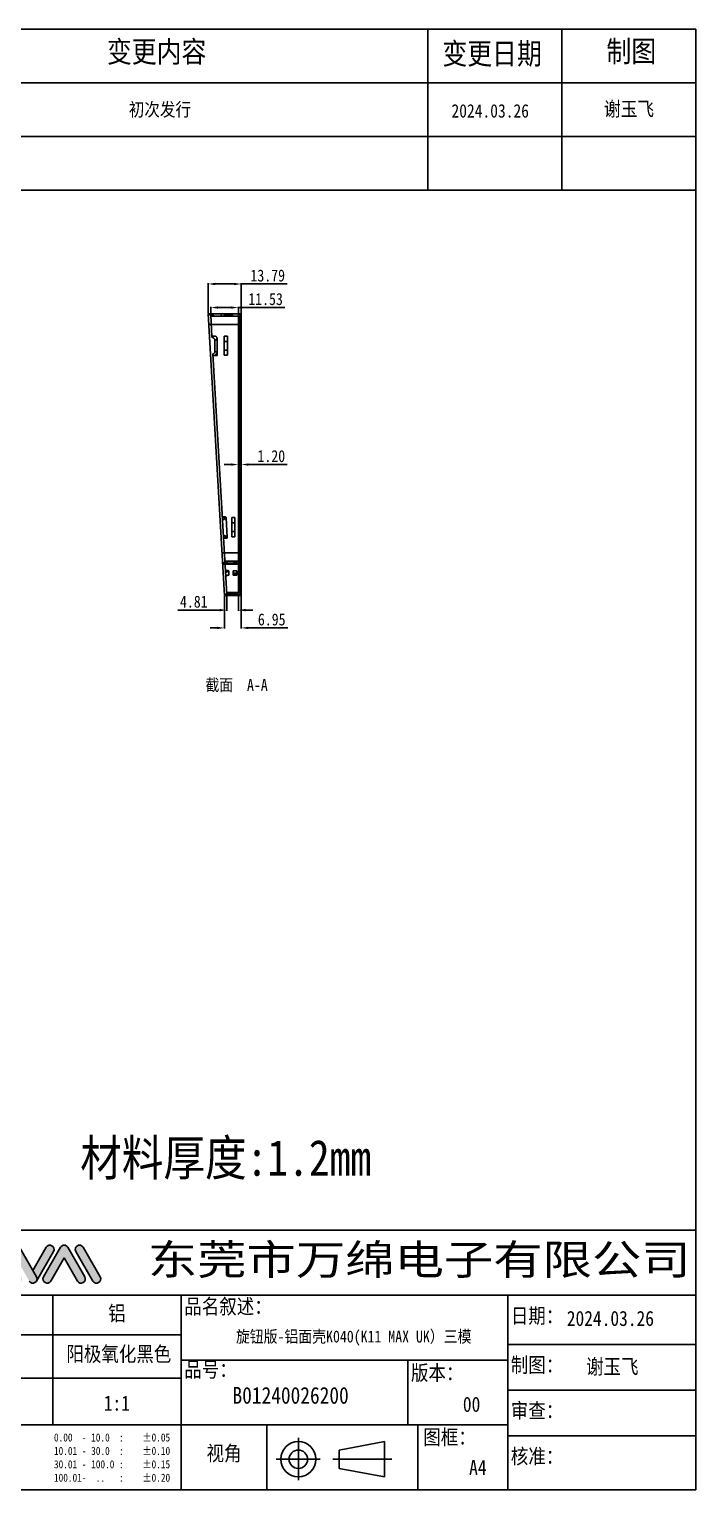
# Model space of a CAD drawing. Header units: millimetres. Extents: x 1550 to 2382, y -1849 to -1207.
# Drawn here: x 2103 to 2382, y -1849 to -1239 of the extents above; entities that cross this region are included whole.
import ezdxf

# ---------------------------------------------------------------- set-up
doc = ezdxf.new("R2010")
doc.units = ezdxf.units.MM
doc.header["$PDMODE"] = 3
doc.header["$PDSIZE"] = 8
doc.layers.get('0').update_dxf_attribs({"linetype": 'CONTINUOUS'})
doc.layers.get('Defpoints').update_dxf_attribs({"linetype": 'CONTINUOUS'})
for name, color, linetype in [('产品图形', 7, 'CONTINUOUS'), ('图框', 7, 'CONTINUOUS'), ('标注尺寸', 2, 'CONTINUOUS')]:
    doc.layers.add(name, color=color, linetype=linetype)
doc.styles.get("Standard").update_dxf_attribs({"font": '', "width": 0.85, "height": 5})
doc.styles.get('Standard').set_extended_font_data('SimSun')
doc.dimstyles.get("Standard").update_dxf_attribs({"dimtxt": 5, "dimasz": 3, "dimexe": 0.3, "dimexo": 0.3, "dimgap": 1, "dimtad": 1, "dimzin": 1, "dimdsep": 46, "dimtxsty": 'Standard', "dimcen": 0.09, "dimclrd": 3, "dimclre": 3, "dimclrt": 3, "dimadec": 0, "dimazin": 2, "dimtp": 0.01, "dimtm": 0.01, "dimtfac": 1, "dimtofl": 0, "dimtmove": 0, "dimatfit": 3, "dimfxl": 0, "dimtolj": 1, "dimarcsym": 0})

# ---------------------------------------------------------------- blocks, each defined once
blk = doc.blocks.new('*D31')
at = {"layer": 'Defpoints', "color": 0}
for p in [(2184.9, -1475.54), (2191.85, -1475.04), (2191.85, -1489.08)]:
    blk.add_point(p, dxfattribs=at)
at = {"layer": '标注尺寸', "color": 3, "lineweight": -2}
for p, q in [((2184.9, -1475.84), (2184.9, -1489.38)), ((2191.85, -1475.34), (2191.85, -1489.38)), ((2181.9, -1489.08), (2178.9, -1489.08)), ((2194.85, -1489.08), (2211.34, -1489.08))]:
    blk.add_line(p, q, dxfattribs=at)
at = {"layer": '标注尺寸', "color": 3}
for points in [[(2181.9, -1488.58), (2181.9, -1489.58), (2184.9, -1489.08)], [(2194.85, -1488.58), (2194.85, -1489.58), (2191.85, -1489.08)]]:
    blk.add_solid(points, dxfattribs=at)
at = {"layer": '标注尺寸', "color": 3, "insert": (2204.59, -1485.58), "char_height": 5, "attachment_point": 5}
blk.add_mtext('\\A1;6.95', dxfattribs=at)
blk = doc.blocks.new('*D32')
at = {"layer": 'Defpoints', "color": 0}
for p in [(2185.84, -1474.54), (2190.65, -1474.54), (2185.84, -1481.65)]:
    blk.add_point(p, dxfattribs=at)
at = {"layer": '标注尺寸', "color": 3, "lineweight": -2}
for p, q in [((2185.84, -1474.84), (2185.84, -1481.95)), ((2190.65, -1474.84), (2190.65, -1481.95)), ((2182.84, -1481.65), (2165.36, -1481.65)), ((2193.65, -1481.65), (2196.65, -1481.65))]:
    blk.add_line(p, q, dxfattribs=at)
at = {"layer": '标注尺寸', "color": 3}
for points in [[(2182.84, -1481.15), (2182.84, -1482.15), (2185.84, -1481.65)], [(2193.65, -1481.15), (2193.65, -1482.15), (2190.65, -1481.65)]]:
    blk.add_solid(points, dxfattribs=at)
at = {"layer": '标注尺寸', "color": 3, "insert": (2172.03, -1478.15), "char_height": 5, "attachment_point": 5}
blk.add_mtext('\\A1;4.81', dxfattribs=at)
blk = doc.blocks.new('*D33')
at = {"layer": 'Defpoints', "color": 0}
for p in [(2190.65, -1420.7), (2191.85, -1420.7), (2191.85, -1420.81)]:
    blk.add_point(p, dxfattribs=at)
at = {"layer": '标注尺寸', "color": 3, "lineweight": -2}
for p, q in [((2187.65, -1420.81), (2184.65, -1420.81)), ((2190.65, -1421), (2190.65, -1421.11)), ((2191.85, -1421), (2191.85, -1421.11)), ((2194.85, -1420.81), (2211.01, -1420.81))]:
    blk.add_line(p, q, dxfattribs=at)
at = {"layer": '标注尺寸', "color": 3}
for points in [[(2187.65, -1420.31), (2187.65, -1421.31), (2190.65, -1420.81)], [(2194.85, -1420.31), (2194.85, -1421.31), (2191.85, -1420.81)]]:
    blk.add_solid(points, dxfattribs=at)
at = {"layer": '标注尺寸', "color": 3, "insert": (2204.43, -1417.31), "char_height": 5, "attachment_point": 5}
blk.add_mtext('\\A1;1.20', dxfattribs=at)
blk = doc.blocks.new('*D34')
at = {"layer": 'Defpoints', "color": 0}
for p in [(2191.85, -1345.35), (2178.05, -1357.84), (2191.85, -1358.34)]:
    blk.add_point(p, dxfattribs=at)
at = {"layer": '标注尺寸', "color": 3, "lineweight": -2}
for p, q in [((2178.05, -1357.54), (2178.05, -1345.05)), ((2181.05, -1345.35), (2188.85, -1345.35)), ((2191.85, -1358.04), (2191.85, -1345.05)), ((2191.85, -1345.35), (2211.02, -1345.35))]:
    blk.add_line(p, q, dxfattribs=at)
at = {"layer": '标注尺寸', "color": 3}
for points in [[(2181.05, -1344.85), (2181.05, -1345.85), (2178.05, -1345.35)], [(2188.85, -1344.85), (2188.85, -1345.85), (2191.85, -1345.35)]]:
    blk.add_solid(points, dxfattribs=at)
at = {"layer": '标注尺寸', "color": 3, "insert": (2202.93, -1341.85), "char_height": 5, "attachment_point": 5}
blk.add_mtext('\\A1;13.79', dxfattribs=at)
blk = doc.blocks.new('*D35')
at = {"layer": 'Defpoints', "color": 0}
for p in [(2179.11, -1358.84), (2190.65, -1355.19), (2190.65, -1358.84)]:
    blk.add_point(p, dxfattribs=at)
at = {"layer": '标注尺寸', "color": 3, "lineweight": -2}
for p, q in [((2179.11, -1358.54), (2179.11, -1354.89)), ((2190.65, -1358.54), (2190.65, -1354.89)), ((2182.11, -1355.19), (2187.65, -1355.19)), ((2190.65, -1355.19), (2210.08, -1355.19))]:
    blk.add_line(p, q, dxfattribs=at)
at = {"layer": '标注尺寸', "color": 3}
for points in [[(2182.11, -1354.69), (2182.11, -1355.69), (2179.11, -1355.19)], [(2187.65, -1354.69), (2187.65, -1355.69), (2190.65, -1355.19)]]:
    blk.add_solid(points, dxfattribs=at)
at = {"layer": '标注尺寸', "color": 3, "insert": (2202.02, -1351.69), "char_height": 5, "attachment_point": 5}
blk.add_mtext('\\A1;11.53', dxfattribs=at)

msp = doc.modelspace()

# ---------------------------------------------------------------- hatches: boundary and pattern name
at = {"linetype": 'Continuous'}
h = msp.add_hatch(dxfattribs=at)
h.set_pattern_fill('XSEC0001', color=2, scale=7.137093, angle=45, style=0, pattern_type=0)
h.set_pattern_definition([(45, (1359.3465, -1960.442), (-5.046687, 5.046687), [])])
edge = h.paths.add_edge_path()
edge.add_line((2179.113, -1358.837), (2184.887, -1358.837))
edge.add_line((2179.078, -1358.237), (2179.113, -1358.837))
edge.add_line((2179.078, -1358.237), (2178.076, -1358.237))
edge.add_line((2178.053, -1357.837), (2178.076, -1358.237))
edge.add_line((2178.053, -1357.837), (2184.587, -1357.837))
edge.add_line((2184.887, -1358.137), (2184.587, -1357.837))
edge.add_line((2184.887, -1358.837), (2184.887, -1358.137))
edge = h.paths.add_edge_path()
edge.add_line((2188.247, -1358.837), (2190.647, -1358.837))
edge.add_line((2188.247, -1358.837), (2188.247, -1358.137))
edge.add_line((2188.247, -1358.137), (2188.547, -1357.837))
edge.add_line((2188.547, -1357.837), (2191.347, -1357.837))
edge.add_arc((2191.347, -1358.337), 0.5, 0, 90)
edge.add_line((2191.847, -1475.044), (2191.847, -1358.337))
edge.add_arc((2191.347, -1475.044), 0.5, 270, 360)
edge.add_line((2184.896, -1475.544), (2191.347, -1475.544))
edge.add_line((2184.873, -1475.144), (2184.896, -1475.544))
edge.add_line((2185.875, -1475.144), (2184.873, -1475.144))
edge.add_line((2187.152, -1474.544), (2185.875, -1475.144))
edge.add_line((2187.152, -1474.544), (2188.447, -1474.544))
edge.add_line((2188.447, -1474.544), (2188.447, -1475.044))
edge.add_line((2189.947, -1475.044), (2188.447, -1475.044))
edge.add_line((2189.947, -1474.544), (2189.947, -1475.044))
edge.add_line((2189.947, -1474.544), (2190.647, -1474.544))
edge.add_line((2190.647, -1358.837), (2190.647, -1474.544))
at = {"layer": '图框'}
h = msp.add_hatch(color=252, dxfattribs=at)
h.paths.add_polyline_path([(2096.87, -1762.03, 1), (2099.932, -1760.271), (2092.845, -1747.933, 1), (2089.783, -1749.692)])
h.paths.add_polyline_path([(2103.227, -1762.03, 1), (2106.29, -1760.271), (2099.203, -1747.933, 1), (2096.14, -1749.692)])
h.paths.add_polyline_path([(2109.211, -1760.271, 1), (2112.273, -1762.03), (2117.829, -1752.358), (2123.385, -1762.03, 1), (2126.447, -1760.271), (2119.36, -1747.933, 0.5788196), (2116.298, -1747.933)])
h.paths.add_polyline_path([(2125.793, -1747.933, 1), (2122.73, -1749.692), (2129.817, -1762.03, 1), (2132.88, -1760.271)])
msp.add_hatch(color=1, dxfattribs=at).paths.add_polyline_path([(2104.759, -1757.605), (2106.29, -1760.271, -0.2667692), (2106.29, -1762.03), (2113.377, -1749.692, 1), (2110.314, -1747.933)])

# ---------------------------------------------------------------- linework, layer by layer
at = {"color": 7, "linetype": 'Continuous'}
for p, q in [((2184.896, -1475.544), (2178.053, -1357.837)), ((2186.067, -1357.837), (2178.053, -1357.837)), ((2179.078, -1358.237), (2178.076, -1358.237)), ((2179.623, -1367.613), (2179.078, -1358.237)), ((2179.832, -1358.289), (2179.081, -1358.289)), ((2179.113, -1358.837), (2190.647, -1358.837)), ((2180.669, -1358.837), (2179.832, -1358.289)), ((2184.887, -1358.137), (2184.587, -1357.837)), ((2184.647, -1358.337), (2184.647, -1358.837)), ((2186.147, -1358.337), (2184.647, -1358.337)), ((2184.887, -1358.137), (2184.887, -1358.837)), ((2188.247, -1358.137), (2184.887, -1358.137)), ((2186.067, -1358.837), (2186.067, -1357.837)), ((2186.147, -1358.337), (2186.147, -1358.837)), ((2186.287, -1357.837), (2186.287, -1358.837)), ((2186.847, -1358.837), (2186.847, -1357.837)), ((2187.067, -1358.837), (2187.067, -1357.837)), ((2191.347, -1357.837), (2187.067, -1357.837)), ((2188.247, -1358.137), (2188.547, -1357.837)), ((2188.247, -1358.137), (2188.247, -1358.837)), ((2190.647, -1358.837), (2190.647, -1474.544)), ((2191.347, -1475.544), (2191.347, -1357.837)), ((2191.847, -1475.044), (2191.847, -1358.337)), ((2178.315, -1362.337), (2191.847, -1362.337)), ((2179.598, -1367.189), (2181.148, -1367.189)), ((2184.647, -1375.137), (2184.647, -1367.137)), ((2184.647, -1367.137), (2186.147, -1367.137)), ((2186.147, -1375.137), (2186.147, -1367.137)), ((2191.847, -1361.837), (2190.647, -1361.837)), ((2191.847, -1362.037), (2190.647, -1362.037)), ((2191.847, -1363.307), (2190.647, -1363.307)), ((2191.847, -1363.507), (2190.647, -1363.507)), ((2190.647, -1364.707), (2190.847, -1364.707)), ((2190.647, -1364.755), (2191.847, -1364.755)), ((2191.847, -1364.805), (2190.647, -1364.805)), ((2191.847, -1364.909), (2190.647, -1364.909)), ((2191.847, -1365.005), (2190.647, -1365.005)), ((2190.647, -1366.307), (2191.847, -1366.307)), ((2190.647, -1366.907), (2190.847, -1366.907)), ((2190.847, -1364.707), (2191.847, -1363.707)), ((2190.847, -1366.907), (2190.847, -1364.707)), ((2190.847, -1366.907), (2191.847, -1367.907)), ((2180.832, -1368.877), (2180.832, -1373.502)), ((2181.748, -1374.094), (2181.748, -1368.285)), ((2186.147, -1369.316), (2184.647, -1369.316)), ((2184.647, -1372.958), (2186.147, -1372.958)), ((2191.847, -1367.585), (2190.647, -1367.585)), ((2190.647, -1367.822), (2191.847, -1367.822)), ((2190.647, -1368.719), (2191.847, -1368.719)), ((2191.847, -1368.873), (2190.647, -1368.873)), ((2191.847, -1371.549), (2190.647, -1371.549)), ((2190.647, -1371.787), (2191.847, -1371.787)), ((2190.647, -1372.683), (2191.847, -1372.683)), ((2191.847, -1372.837), (2190.647, -1372.837)), ((2190.647, -1373.312), (2190.847, -1373.312)), ((2190.847, -1373.312), (2191.847, -1372.312)), ((2190.847, -1375.812), (2190.847, -1373.312)), ((2180.029, -1374.603), (2185.875, -1475.144)), ((2180.653, -1375.189), (2180.063, -1375.189)), ((2181.748, -1375.189), (2180.653, -1375.189)), ((2181.748, -1374.094), (2181.748, -1375.189)), ((2186.147, -1375.137), (2184.647, -1375.137)), ((2190.647, -1374.307), (2191.847, -1374.307)), ((2191.847, -1375.513), (2190.647, -1375.513)), ((2191.847, -1375.637), (2190.647, -1375.637)), ((2190.647, -1375.751), (2191.847, -1375.751)), ((2190.647, -1375.812), (2190.847, -1375.812)), ((2191.847, -1375.837), (2190.647, -1375.837)), ((2190.647, -1376.648), (2191.847, -1376.648)), ((2191.847, -1376.802), (2190.647, -1376.802)), ((2191.847, -1377.107), (2190.647, -1377.107)), ((2191.847, -1377.307), (2190.647, -1377.307)), ((2191.847, -1377.605), (2190.647, -1377.605)), ((2191.847, -1377.805), (2190.647, -1377.805)), ((2191.847, -1378.105), (2190.647, -1378.105)), ((2190.647, -1378.211), (2191.847, -1378.211)), ((2191.847, -1378.305), (2190.647, -1378.305)), ((2191.847, -1378.449), (2190.647, -1378.449)), ((2190.647, -1378.737), (2190.847, -1378.737)), ((2191.847, -1379.478), (2190.647, -1379.478)), ((2190.847, -1375.812), (2191.847, -1376.812)), ((2190.847, -1378.737), (2191.847, -1377.737)), ((2190.847, -1380.937), (2190.847, -1378.737)), ((2190.647, -1379.715), (2191.847, -1379.715)), ((2190.647, -1380.937), (2190.847, -1380.937)), ((2191.847, -1381.125), (2190.647, -1381.125)), ((2190.647, -1381.279), (2191.847, -1381.279)), ((2190.647, -1381.297), (2191.847, -1381.297)), ((2191.847, -1381.451), (2190.647, -1381.451)), ((2190.647, -1382.176), (2191.847, -1382.176)), ((2191.847, -1382.357), (2190.647, -1382.357)), ((2191.847, -1382.413), (2190.647, -1382.413)), ((2191.847, -1382.557), (2190.647, -1382.557)), ((2191.847, -1384.127), (2190.647, -1384.127)), ((2190.647, -1384.364), (2191.847, -1384.364)), ((2191.847, -1385.089), (2190.647, -1385.089)), ((2190.647, -1385.243), (2191.847, -1385.243)), ((2190.647, -1385.261), (2191.847, -1385.261)), ((2191.847, -1385.415), (2190.647, -1385.415)), ((2190.847, -1380.937), (2191.847, -1381.937)), ((2190.647, -1386.14), (2191.847, -1386.14)), ((2191.847, -1386.377), (2190.647, -1386.377)), ((2191.847, -1388.091), (2190.647, -1388.091)), ((2190.647, -1388.328), (2191.847, -1388.328)), ((2191.847, -1389.053), (2190.647, -1389.053)), ((2190.647, -1389.207), (2191.847, -1389.207)), ((2190.647, -1389.225), (2191.847, -1389.225)), ((2191.847, -1389.379), (2190.647, -1389.379)), ((2190.647, -1390.104), (2191.847, -1390.104)), ((2191.847, -1390.341), (2190.647, -1390.341)), ((2191.847, -1392.055), (2190.647, -1392.055)), ((2190.647, -1392.292), (2191.847, -1392.292)), ((2191.847, -1393.017), (2190.647, -1393.017)), ((2190.647, -1393.171), (2191.847, -1393.171)), ((2190.647, -1393.189), (2191.847, -1393.189)), ((2191.847, -1393.343), (2190.647, -1393.343)), ((2190.647, -1394.753), (2191.847, -1394.753)), ((2191.847, -1394.99), (2190.647, -1394.99)), ((2191.847, -1396.019), (2190.647, -1396.019)), ((2191.847, -1396.157), (2190.647, -1396.157)), ((2190.647, -1396.257), (2191.847, -1396.257)), ((2191.847, -1396.357), (2190.647, -1396.357)), ((2190.647, -1397.153), (2191.847, -1397.153)), ((2191.847, -1397.307), (2190.647, -1397.307)), ((2191.847, -1397.666), (2190.647, -1397.666)), ((2190.647, -1397.825), (2191.847, -1397.825)), ((2190.647, -1398.717), (2191.847, -1398.717)), ((2191.847, -1398.954), (2190.647, -1398.954)), ((2191.847, -1399.983), (2190.647, -1399.983)), ((2190.647, -1400.221), (2191.847, -1400.221)), ((2191.847, -1401.407), (2190.647, -1401.407)), ((2191.847, -1401.607), (2190.647, -1401.607)), ((2191.847, -1401.63), (2190.647, -1401.63)), ((2190.647, -1401.789), (2191.847, -1401.789)), ((2190.647, -1402.681), (2191.847, -1402.681)), ((2191.847, -1402.905), (2190.647, -1402.905)), ((2191.847, -1402.919), (2190.647, -1402.919)), ((2190.647, -1402.935), (2191.847, -1402.935)), ((2191.847, -1403.089), (2190.647, -1403.089)), ((2191.847, -1403.105), (2190.647, -1403.105)), ((2191.847, -1405.595), (2190.647, -1405.595)), ((2190.647, -1405.749), (2191.847, -1405.749)), ((2191.847, -1405.765), (2190.647, -1405.765)), ((2190.647, -1406.002), (2191.847, -1406.002)), ((2190.647, -1406.646), (2191.847, -1406.646)), ((2191.847, -1406.883), (2190.647, -1406.883)), ((2190.647, -1406.899), (2191.847, -1406.899)), ((2191.847, -1407.053), (2190.647, -1407.053)), ((2191.847, -1409.559), (2190.647, -1409.559)), ((2190.647, -1409.713), (2191.847, -1409.713)), ((2191.847, -1409.729), (2190.647, -1409.729)), ((2190.647, -1409.966), (2191.847, -1409.966)), ((2190.647, -1410.61), (2191.847, -1410.61)), ((2191.847, -1410.847), (2190.647, -1410.847)), ((2190.647, -1410.863), (2191.847, -1410.863)), ((2191.847, -1411.017), (2190.647, -1411.017)), ((2191.847, -1413.523), (2190.647, -1413.523)), ((2190.647, -1413.677), (2191.847, -1413.677)), ((2191.847, -1413.693), (2190.647, -1413.693)), ((2190.647, -1413.93), (2191.847, -1413.93)), ((2190.647, -1414.823), (2191.847, -1414.823)), ((2190.647, -1414.827), (2191.847, -1414.827)), ((2191.847, -1414.981), (2190.647, -1414.981)), ((2191.847, -1415.207), (2190.647, -1415.207)), ((2191.847, -1415.407), (2190.647, -1415.407)), ((2191.847, -1415.705), (2190.647, -1415.705)), ((2191.847, -1415.905), (2190.647, -1415.905)), ((2191.847, -1416.205), (2190.647, -1416.205)), ((2191.847, -1416.405), (2190.647, -1416.405)), ((2191.847, -1416.628), (2190.647, -1416.628)), ((2191.847, -1417.657), (2190.647, -1417.657)), ((2190.647, -1417.894), (2191.847, -1417.894)), ((2191.847, -1419.207), (2190.647, -1419.207)), ((2191.847, -1419.304), (2190.647, -1419.304)), ((2191.847, -1419.407), (2190.647, -1419.407)), ((2190.647, -1419.463), (2191.847, -1419.463)), ((2190.647, -1420.355), (2191.847, -1420.355)), ((2191.847, -1420.457), (2190.647, -1420.457)), ((2190.647, -1420.55), (2191.847, -1420.55)), ((2191.847, -1420.592), (2190.647, -1420.592)), ((2191.847, -1420.657), (2190.647, -1420.657)), ((2191.847, -1420.704), (2190.647, -1420.704)), ((2191.847, -1423.268), (2190.647, -1423.268)), ((2191.847, -1423.38), (2190.647, -1423.38)), ((2190.647, -1423.427), (2191.847, -1423.427)), ((2190.647, -1423.617), (2191.847, -1423.617)), ((2190.647, -1424.319), (2191.847, -1424.319)), ((2190.647, -1424.514), (2191.847, -1424.514)), ((2191.847, -1424.556), (2190.647, -1424.556)), ((2191.847, -1424.668), (2190.647, -1424.668)), ((2191.847, -1425.207), (2190.647, -1425.207)), ((2191.847, -1425.407), (2190.647, -1425.407)), ((2191.847, -1427.232), (2190.647, -1427.232)), ((2191.847, -1427.344), (2190.647, -1427.344)), ((2190.647, -1427.391), (2191.847, -1427.391)), ((2190.647, -1427.581), (2191.847, -1427.581)), ((2190.647, -1428.283), (2191.847, -1428.283)), ((2190.647, -1428.474), (2191.847, -1428.474)), ((2190.647, -1428.478), (2191.847, -1428.478)), ((2191.847, -1428.521), (2190.647, -1428.521)), ((2191.847, -1428.632), (2190.647, -1428.632)), ((2191.847, -1431.197), (2190.647, -1431.197)), ((2191.847, -1431.308), (2190.647, -1431.308)), ((2190.647, -1431.355), (2191.847, -1431.355)), ((2190.647, -1431.546), (2191.847, -1431.546)), ((2190.647, -1432.442), (2191.847, -1432.442)), ((2191.847, -1432.596), (2190.647, -1432.596)), ((2190.647, -1434.006), (2191.847, -1434.006)), ((2191.847, -1434.257), (2190.647, -1434.257)), ((2191.847, -1434.457), (2190.647, -1434.457)), ((2191.847, -1435.273), (2190.647, -1435.273)), ((2190.647, -1435.51), (2191.847, -1435.51)), ((2190.647, -1436.407), (2191.847, -1436.407)), ((2191.847, -1436.561), (2190.647, -1436.561)), ((2191.847, -1436.92), (2190.647, -1436.92)), ((2190.647, -1437.078), (2191.847, -1437.078)), ((2190.647, -1437.97), (2191.847, -1437.97)), ((2191.847, -1438.208), (2190.647, -1438.208)), ((2191.847, -1439.007), (2190.647, -1439.007)), ((2191.847, -1439.207), (2190.647, -1439.207)), ((2191.847, -1439.237), (2190.647, -1439.237)), ((2190.647, -1439.474), (2191.847, -1439.474)), ((2190.647, -1440.188), (2191.847, -1440.188)), ((2191.847, -1440.342), (2190.647, -1440.342)), ((2183.988, -1442.687), (2185.296, -1442.664)), ((2185.514, -1443.103), (2185.983, -1451.161)), ((2187.947, -1442.957), (2189.147, -1442.957)), ((2187.947, -1450.957), (2187.947, -1442.957)), ((2189.147, -1445.136), (2187.947, -1445.136)), ((2189.147, -1450.957), (2189.147, -1442.957)), ((2191.847, -1440.884), (2190.647, -1440.884)), ((2190.647, -1441.042), (2191.847, -1441.042)), ((2190.647, -1441.935), (2191.847, -1441.935)), ((2191.847, -1442.172), (2190.647, -1442.172)), ((2191.847, -1443.018), (2190.647, -1443.018)), ((2190.647, -1443.255), (2191.847, -1443.255)), ((2191.847, -1444.257), (2190.647, -1444.257)), ((2191.847, -1444.457), (2190.647, -1444.457)), ((2191.847, -1444.848), (2190.647, -1444.848)), ((2190.647, -1445.006), (2191.847, -1445.006)), ((2190.647, -1445.413), (2191.847, -1445.413)), ((2190.647, -1445.455), (2191.847, -1445.455)), ((2190.647, -1445.569), (2191.185, -1445.569)), ((2191.847, -1445.609), (2190.647, -1445.609)), ((2191.847, -1445.684), (2190.647, -1445.684)), ((2190.647, -1445.86), (2191.847, -1445.86)), ((2190.647, -1445.899), (2191.847, -1445.899)), ((2191.847, -1445.921), (2190.647, -1445.921)), ((2191.847, -1446.136), (2190.647, -1446.136)), ((2190.647, -1446.214), (2191.847, -1446.214)), ((2191.847, -1446.62), (2190.647, -1446.62)), ((2185.818, -1451.636), (2184.509, -1451.66)), ((2187.947, -1448.778), (2189.147, -1448.778)), ((2189.147, -1450.957), (2187.947, -1450.957)), ((2190.647, -1446.857), (2191.847, -1446.857)), ((2191.847, -1447.272), (2190.647, -1447.272)), ((2190.647, -1447.294), (2191.847, -1447.294)), ((2190.647, -1447.616), (2191.847, -1447.616)), ((2191.847, -1447.71), (2190.647, -1447.71)), ((2191.847, -1447.77), (2190.647, -1447.77)), ((2191.847, -1448.064), (2190.647, -1448.064)), ((2191.847, -1448.812), (2190.647, -1448.812)), ((2190.647, -1448.897), (2191.847, -1448.897)), ((2190.647, -1448.97), (2191.847, -1448.97)), ((2190.647, -1449.638), (2190.847, -1449.638)), ((2190.647, -1449.863), (2191.847, -1449.863)), ((2191.847, -1450.1), (2190.647, -1450.1)), ((2190.647, -1450.157), (2190.847, -1450.157)), ((2190.647, -1450.407), (2191.847, -1450.407)), ((2190.647, -1450.449), (2191.847, -1450.449)), ((2190.647, -1450.564), (2191.185, -1450.563)), ((2191.847, -1450.603), (2190.647, -1450.603)), ((2190.647, -1450.684), (2191.847, -1450.684)), ((2190.647, -1450.855), (2191.847, -1450.855)), ((2191.847, -1450.915), (2190.647, -1450.915)), ((2190.647, -1451.208), (2191.847, -1451.208)), ((2191.847, -1451.614), (2190.647, -1451.614)), ((2190.647, -1451.851), (2191.847, -1451.851)), ((2190.647, -1452.357), (2190.847, -1452.357)), ((2190.847, -1449.638), (2191.847, -1448.638)), ((2190.847, -1450.157), (2191.847, -1449.157)), ((2190.847, -1452.357), (2190.847, -1449.638)), ((2190.847, -1451.838), (2191.847, -1452.838)), ((2190.847, -1452.357), (2191.847, -1453.357)), ((2191.847, -1457.757), (2183.862, -1457.757)), ((2191.847, -1452.776), (2190.647, -1452.776)), ((2190.647, -1452.935), (2191.847, -1452.935)), ((2190.647, -1453.644), (2191.847, -1453.644)), ((2191.847, -1453.881), (2190.647, -1453.881)), ((2190.647, -1454.911), (2191.847, -1454.911)), ((2190.647, -1455.04), (2191.847, -1455.04)), ((2191.847, -1455.194), (2190.647, -1455.194)), ((2191.847, -1455.743), (2190.647, -1455.743)), ((2191.847, -1456.097), (2190.647, -1456.097)), ((2190.647, -1456.513), (2191.847, -1456.513)), ((2191.847, -1456.535), (2190.647, -1456.535)), ((2191.847, -1456.557), (2190.647, -1456.557)), ((2190.647, -1456.716), (2191.847, -1456.716)), ((2191.847, -1457.87), (2190.647, -1457.87)), ((2190.647, -1457.933), (2191.847, -1457.933)), ((2191.847, -1458.057), (2190.647, -1458.057)), ((2190.647, -1458.107), (2191.847, -1458.107)), ((2191.847, -1458.17), (2190.647, -1458.17)), ((2191.847, -1458.257), (2190.647, -1458.257)), ((2190.847, -1459.748), (2191.847, -1458.748)), ((2185.63, -1461.857), (2184.101, -1461.857)), ((2185.115, -1462.085), (2184.114, -1462.085)), ((2191.347, -1462.257), (2184.124, -1462.257)), ((2191.347, -1462.476), (2184.137, -1462.476)), ((2185.067, -1461.257), (2190.647, -1461.257)), ((2185.081, -1461.498), (2190.647, -1461.498)), ((2185.63, -1461.857), (2186.547, -1461.257)), ((2186.55, -1461.255), (2186.547, -1461.257)), ((2188.447, -1461.257), (2188.447, -1461.757)), ((2189.947, -1461.757), (2188.447, -1461.757)), ((2189.947, -1461.257), (2189.947, -1461.757)), ((2191.847, -1459.181), (2190.647, -1459.181)), ((2190.647, -1459.34), (2191.847, -1459.34)), ((2190.647, -1459.748), (2190.847, -1459.748)), ((2190.647, -1461.073), (2191.847, -1461.073)), ((2191.847, -1461.31), (2190.647, -1461.31)), ((2190.647, -1461.948), (2190.847, -1461.948)), ((2190.647, -1462.927), (2191.847, -1462.927)), ((2191.847, -1463.164), (2190.647, -1463.164)), ((2191.847, -1463.986), (2190.647, -1463.986)), ((2190.647, -1464.144), (2191.847, -1464.144)), ((2191.847, -1464.176), (2190.647, -1464.176)), ((2190.647, -1464.334), (2191.847, -1464.334)), ((2190.847, -1461.948), (2190.847, -1459.748)), ((2190.847, -1461.948), (2191.847, -1462.948)), ((2185.294, -1465.147), (2186.387, -1465.147)), ((2186.496, -1467.02), (2185.402, -1467.02)), ((2186.472, -1467.008), (2186.485, -1467.005)), ((2186.616, -1465.255), (2186.712, -1466.91)), ((2188.447, -1465.243), (2189.947, -1465.243)), ((2188.447, -1467.053), (2188.447, -1465.243)), ((2189.947, -1466.186), (2188.447, -1466.186)), ((2189.947, -1466.908), (2188.447, -1466.908)), ((2188.447, -1466.944), (2189.947, -1466.944)), ((2188.447, -1467.053), (2189.947, -1467.053)), ((2189.947, -1465.243), (2189.947, -1467.053)), ((2190.647, -1468.496), (2191.847, -1468.496)), ((2191.847, -1468.733), (2190.647, -1468.733)), ((2184.861, -1474.934), (2185.863, -1474.934)), ((2185.875, -1475.144), (2184.873, -1475.144)), ((2191.347, -1475.325), (2184.884, -1475.325)), ((2191.347, -1475.544), (2184.896, -1475.544)), ((2185.828, -1474.347), (2190.647, -1474.347)), ((2185.84, -1474.544), (2190.647, -1474.544)), ((2186.929, -1474.544), (2185.85, -1474.713)), ((2187.152, -1474.544), (2185.875, -1475.144)), ((2188.447, -1474.544), (2188.447, -1475.044)), ((2189.947, -1475.044), (2188.447, -1475.044)), ((2189.947, -1474.544), (2189.947, -1475.044)), ((2191.847, -1471.409), (2190.647, -1471.409)), ((2190.647, -1471.568), (2191.847, -1471.568))]:
    msp.add_line(p, q, dxfattribs=at)
at = {"color": 4, "linetype": 'Continuous'}
msp.add_line((2186.067, -1357.837), (2187.067, -1357.837), dxfattribs=at)
at = {"color": 7, "linetype": 'Continuous'}
for points in [[(2186.549, -1461.257), (2186.543, -1461.257), (2186.538, -1461.257)], [(2186.547, -1461.257), (2186.546, -1461.257), (2186.549, -1461.257), (2186.549, -1461.257)], [(2185.422, -1467.365), (2185.584, -1467.303), (2185.662, -1467.273), (2185.737, -1467.245), (2185.81, -1467.218), (2185.88, -1467.193), (2185.948, -1467.169), (2186.013, -1467.146), (2186.075, -1467.125), (2186.134, -1467.105), (2186.191, -1467.087), (2186.244, -1467.07), (2186.294, -1467.055), (2186.34, -1467.041), (2186.382, -1467.03), (2186.419, -1467.02), (2186.449, -1467.013)], [(2186.449, -1467.013), (2186.486, -1467.005), (2186.475, -1467.006), (2186.454, -1467.008), (2186.422, -1467.009)]]:
    msp.add_lwpolyline(points, dxfattribs=at)
for centre, start, end in [((2191.347, -1358.337), 0, 90), ((2191.347, -1461.757), 270, 0), ((2191.347, -1475.044), 270, 0)]:
    msp.add_arc(centre, 0.5, start, end, dxfattribs=at)
for points, knots in [([(2180.656, -1358.837), (2180.594, -1358.807), (2180.309, -1358.714), (2179.993, -1358.758), (2179.779, -1358.837)], [0, 0, 0, 0, 0.2336721, 1, 1, 1, 1]), ([(2180.656, -1358.837), (2180.594, -1358.807), (2180.309, -1358.714), (2179.993, -1358.758), (2179.779, -1358.837)], [0, 0, 0, 0, 0.2336722, 1, 1, 1, 1]), ([(2181.166, -1367.189), (2181.196, -1367.192), (2181.251, -1367.22), (2181.328, -1367.264), (2181.398, -1367.323), (2181.466, -1367.395), (2181.531, -1367.481), (2181.591, -1367.582), (2181.644, -1367.696), (2181.688, -1367.825), (2181.722, -1367.966), (2181.743, -1368.12), (2181.748, -1368.228), (2181.748, -1368.285)], [0, 0, 0, 0, 0.0684439, 0.1339471, 0.2027841, 0.2772037, 0.3583307, 0.4467286, 0.5425158, 0.6453402, 0.7543709, 0.8717249, 1, 1, 1, 1]), ([(2179.623, -1367.613), (2179.715, -1367.644), (2179.888, -1367.708), (2180.123, -1367.818), (2180.321, -1367.938), (2180.485, -1368.07), (2180.624, -1368.222), (2180.739, -1368.408), (2180.815, -1368.631), (2180.832, -1368.793), (2180.832, -1368.877)], [0, 0, 0, 0, 0.1549468, 0.292706, 0.4140931, 0.5223383, 0.6275084, 0.7419763, 0.8667598, 1, 1, 1, 1]), ([(2180.832, -1368.877), (2180.95, -1368.828), (2181.176, -1368.719), (2181.485, -1368.521), (2181.666, -1368.367), (2181.748, -1368.285)], [0, 0, 0, 0, 0.3510822, 0.6826981, 1, 1, 1, 1]), ([(2180.029, -1374.603), (2180.146, -1374.547), (2180.365, -1374.421), (2180.635, -1374.164), (2180.8, -1373.847), (2180.832, -1373.615), (2180.832, -1373.502)], [0, 0, 0, 0, 0.2696665, 0.5223656, 0.7640427, 1, 1, 1, 1]), ([(2181.748, -1374.094), (2181.597, -1374.309), (2181.259, -1374.705), (2180.862, -1375.043), (2180.653, -1375.189)], [0, 0, 0, 0, 0.5080772, 1, 1, 1, 1]), ([(2181.748, -1374.094), (2181.666, -1374.012), (2181.485, -1373.857), (2181.176, -1373.66), (2180.951, -1373.551), (2180.832, -1373.502)], [0, 0, 0, 0, 0.3170253, 0.6485712, 1, 1, 1, 1]), ([(2185.296, -1442.664), (2185.301, -1442.698), (2185.253, -1442.758), (2185.17, -1442.805), (2185.072, -1442.849), (2184.952, -1442.889), (2184.808, -1442.929), (2184.641, -1442.967), (2184.451, -1443.003), (2184.238, -1443.038), (2184.089, -1443.06), (2184.01, -1443.07)], [0, 0, 0, 0, 0.0746967, 0.1358647, 0.2122857, 0.3035765, 0.4106458, 0.5340831, 0.6736305, 0.828796, 1, 1, 1, 1]), ([(2185.514, -1443.103), (2185.483, -1443.146), (2185.411, -1443.229), (2185.284, -1443.345), (2185.135, -1443.455), (2184.964, -1443.561), (2184.77, -1443.661), (2184.555, -1443.755), (2184.316, -1443.844), (2184.148, -1443.897), (2184.06, -1443.922)], [0, 0, 0, 0, 0.0938252, 0.1941402, 0.3030967, 0.4216732, 0.5500175, 0.6883187, 0.8377011, 1, 1, 1, 1]), ([(2185.296, -1442.664), (2185.328, -1442.684), (2185.388, -1442.736), (2185.454, -1442.84), (2185.499, -1442.965), (2185.512, -1443.056), (2185.514, -1443.103)], [0, 0, 0, 0, 0.2219674, 0.4613868, 0.7209223, 1, 1, 1, 1]), ([(2191.185, -1445.569), (2191.259, -1445.569), (2191.406, -1445.566), (2191.627, -1445.567), (2191.774, -1445.567), (2191.847, -1445.567)], [0, 0, 0, 0, 0.3345172, 0.6679, 1, 1, 1, 1]), ([(2184.436, -1450.396), (2184.492, -1450.409), (2184.599, -1450.437), (2184.754, -1450.482), (2184.898, -1450.528), (2185.031, -1450.575), (2185.155, -1450.624), (2185.269, -1450.673), (2185.375, -1450.723), (2185.474, -1450.774), (2185.566, -1450.827), (2185.652, -1450.88), (2185.731, -1450.934), (2185.804, -1450.99), (2185.87, -1451.045), (2185.929, -1451.102), (2185.966, -1451.141), (2185.983, -1451.161)], [0, 0, 0, 0, 0.0985268, 0.1906115, 0.2766832, 0.3572106, 0.4326959, 0.5036682, 0.5706741, 0.634224, 0.6946959, 0.7522897, 0.8070888, 0.8591613, 0.9085944, 0.9554842, 1, 1, 1, 1]), ([(2184.488, -1451.284), (2184.535, -1451.289), (2184.625, -1451.298), (2184.756, -1451.313), (2184.877, -1451.329), (2184.989, -1451.345), (2185.093, -1451.361), (2185.19, -1451.378), (2185.279, -1451.395), (2185.361, -1451.413), (2185.436, -1451.431), (2185.504, -1451.45), (2185.565, -1451.468), (2185.619, -1451.487), (2185.681, -1451.512), (2185.754, -1451.549), (2185.813, -1451.599), (2185.818, -1451.636)], [0, 0, 0, 0, 0.1011319, 0.1945866, 0.2810596, 0.3612612, 0.4358582, 0.5053364, 0.569918, 0.6296564, 0.6845776, 0.7347172, 0.7801175, 0.8209202, 0.8575216, 0.9210668, 1, 1, 1, 1]), ([(2185.983, -1451.161), (2185.985, -1451.195), (2185.985, -1451.262), (2185.973, -1451.357), (2185.95, -1451.441), (2185.917, -1451.516), (2185.874, -1451.583), (2185.838, -1451.62), (2185.818, -1451.636)], [0, 0, 0, 0, 0.1999154, 0.3818176, 0.5479457, 0.702494, 0.8508872, 1, 1, 1, 1]), ([(2191.185, -1450.563), (2191.259, -1450.563), (2191.406, -1450.561), (2191.627, -1450.561), (2191.774, -1450.561), (2191.847, -1450.561)], [0, 0, 0, 0, 0.3345173, 0.6679001, 1, 1, 1, 1]), ([(2186.547, -1461.257), (2186.399, -1461.354), (2186.008, -1461.45), (2185.634, -1461.341), (2185.451, -1461.257)], [0, 0, 0, 0, 0.467967, 1, 1, 1, 1]), ([(2191.847, -1461.987), (2191.847, -1462.071), (2191.799, -1462.245), (2191.608, -1462.431), (2191.433, -1462.476), (2191.347, -1462.476)], [0, 0, 0, 0, 0.3301337, 0.6634773, 1, 1, 1, 1]), ([(2186.387, -1465.147), (2186.392, -1465.181), (2186.287, -1465.182), (2186.211, -1465.212), (2186.107, -1465.233), (2185.99, -1465.26), (2185.849, -1465.289), (2185.687, -1465.321), (2185.504, -1465.356), (2185.376, -1465.38), (2185.308, -1465.392)], [0, 0, 0, 0, 0.0941915, 0.1663308, 0.257228, 0.3672738, 0.4968465, 0.6457089, 0.813417, 1, 1, 1, 1]), ([(2186.616, -1465.255), (2186.584, -1465.278), (2186.516, -1465.326), (2186.402, -1465.4), (2186.27, -1465.482), (2186.12, -1465.571), (2185.952, -1465.667), (2185.766, -1465.771), (2185.561, -1465.882), (2185.418, -1465.957), (2185.343, -1465.997)], [0, 0, 0, 0, 0.0786864, 0.1705815, 0.2758849, 0.3943979, 0.5258167, 0.6701291, 0.8278889, 1, 1, 1, 1]), ([(2185.407, -1467.106), (2185.45, -1467.101), (2185.531, -1467.091), (2185.648, -1467.077), (2185.756, -1467.065), (2185.855, -1467.054), (2185.947, -1467.044), (2186.032, -1467.036), (2186.109, -1467.028), (2186.179, -1467.022), (2186.242, -1467.017), (2186.297, -1467.014), (2186.36, -1467.009), (2186.414, -1467.015), (2186.492, -1466.996), (2186.496, -1467.02)], [0, 0, 0, 0, 0.1164595, 0.2238774, 0.3230249, 0.4145947, 0.4990527, 0.5766104, 0.647371, 0.7114777, 0.7691156, 0.8203868, 0.8651936, 0.9348039, 1, 1, 1, 1]), ([(2185.421, -1467.343), (2185.476, -1467.321), (2185.581, -1467.28), (2185.734, -1467.222), (2185.874, -1467.17), (2186.002, -1467.123), (2186.12, -1467.082), (2186.229, -1467.045), (2186.329, -1467.013), (2186.421, -1466.984), (2186.505, -1466.96), (2186.581, -1466.939), (2186.649, -1466.923), (2186.692, -1466.914), (2186.712, -1466.91)], [0, 0, 0, 0, 0.1299244, 0.2491582, 0.3584428, 0.4585601, 0.5502983, 0.6344185, 0.7115313, 0.7819702, 0.8458721, 0.9033771, 0.9546938, 1, 1, 1, 1]), ([(2186.387, -1465.147), (2186.41, -1465.15), (2186.452, -1465.158), (2186.521, -1465.176), (2186.58, -1465.198), (2186.615, -1465.237), (2186.616, -1465.255)], [0, 0, 0, 0, 0.2699162, 0.4854515, 0.7992071, 1, 1, 1, 1]), ([(2186.712, -1466.91), (2186.713, -1466.938), (2186.66, -1466.979), (2186.583, -1467.003), (2186.527, -1467.015), (2186.496, -1467.02)], [0, 0, 0, 0, 0.3341156, 0.6227674, 1, 1, 1, 1]), ([(2191.847, -1474.836), (2191.847, -1474.921), (2191.799, -1475.094), (2191.608, -1475.28), (2191.433, -1475.325), (2191.347, -1475.325)], [0, 0, 0, 0, 0.3301337, 0.6634773, 1, 1, 1, 1])]:
    msp.add_open_spline(points, degree=3, knots=knots, dxfattribs=at)
at = {"layer": '图框'}
for p, q in [((2381.843, -1238.874), (1550.243, -1238.874)), ((2269.844, -1238.874), (2269.844, -1306.074)), ((2325.844, -1238.874), (2325.844, -1306.074)), ((2381.843, -1849.274), (2381.843, -1238.874)), ((2381.843, -1261.274), (2003.844, -1261.274)), ((2003.844, -1283.674), (2381.843, -1283.674)), ((2003.844, -1306.074), (2381.843, -1306.074)), ((2381.843, -1733.987), (2381.843, -1849.274)), ((2070.578, -1740.836), (2381.843, -1740.836)), ((2099.203, -1747.933), (2106.29, -1760.271)), ((2110.314, -1747.933), (2104.759, -1757.605)), ((2113.377, -1749.692), (2106.29, -1762.03)), ((2116.298, -1747.933), (2109.211, -1760.271)), ((2119.36, -1747.933), (2126.447, -1760.271)), ((2122.73, -1749.692), (2129.817, -1762.03)), ((2125.793, -1747.933), (2132.88, -1760.271)), ((2117.829, -1752.358), (2112.273, -1762.03)), ((2117.829, -1752.358), (2123.385, -1762.03)), ((2070.578, -1767.946), (2381.843, -1767.946)), ((2113.059, -1822.165), (2113.059, -1767.946)), ((2166.809, -1849.274), (2166.809, -1767.946)), ((2303.273, -1849.274), (2303.273, -1767.946)), ((2070.578, -1784.538), (2166.809, -1784.538)), ((2303.273, -1788.5), (2381.843, -1788.5)), ((2166.809, -1795.055), (2303.273, -1795.055)), ((2261.545, -1795.055), (2261.545, -1822.165)), ((2070.578, -1802.626), (2166.809, -1802.626)), ((2303.273, -1807.583), (2381.843, -1807.583)), ((2070.578, -1822.165), (2303.273, -1822.165)), ((2202.59, -1822.165), (2202.59, -1849.274)), ((2265.693, -1822.165), (2265.693, -1849.274)), ((2215.717, -1845.277), (2215.717, -1827.553)), ((2232.746, -1832.646), (2251.704, -1829.135)), ((2251.704, -1843.856), (2251.704, -1829.135)), ((2303.273, -1826.665), (2381.843, -1826.665)), ((2206.486, -1836.496), (2224.901, -1836.496)), ((2230.126, -1836.496), (2254.793, -1836.496)), ((2232.746, -1840.346), (2232.746, -1832.646)), ((2232.746, -1840.346), (2251.704, -1843.856)), ((1550.243, -1849.274), (2381.843, -1849.274)), ((2381.843, -1849.274), (2070.578, -1849.274))]:
    msp.add_line(p, q, dxfattribs=at)
for radius in [7.36, 3.85]:
    msp.add_circle((2215.717, -1836.496), radius, dxfattribs=at)
for centre, start, end in [((2111.846, -1748.813), 330.126197, 150.126197), ((2117.829, -1748.813), 29.873803, 150.126197), ((2124.262, -1748.813), 29.873803, 209.873803), ((2104.759, -1761.15), 209.873803, 29.873803), ((2110.742, -1761.15), 150.126197, 330.126197), ((2124.916, -1761.15), 209.873803, 29.873803), ((2131.349, -1761.15), 209.873803, 29.873803)]:
    msp.add_arc(centre, 1.766, start, end, dxfattribs=at)

# ---------------------------------------------------------------- texts
at = {"color": 2, "linetype": 'Continuous', "insert": (2202.932, -1510.414), "char_height": 5, "width": 187.425, "attachment_point": 3, "line_spacing_factor": 0.9}
msp.add_mtext('截面  A-A', dxfattribs=at)
at = {"layer": '产品图形', "attachment_point": 1}
for s, insert, char_height, width in [('初次发行', (2144.869, -1269.628), 5.6, 27.76667), ('谢玉飞', (2343.503, -1269.19), 6, 34.10392), ('2024.03.26', (2279.729, -1270.193), 5.6, 30.4095)]:
    msp.add_mtext(s, dxfattribs=dict(at, insert=insert, char_height=char_height, width=width))
at = {"layer": '图框', "attachment_point": 1}
for s, insert, char_height, width in [('{\\fSimSun|b0|i0|c134|p2;变更内容}', (2135.716, -1243.791), 8.96, 52.16628), ('变更日期', (2275.934, -1244.593), 8.96, 45.3708), ('制图', (2344.501, -1243.62), 8.96, 33.96678), ('{\\fMicrosoft YaHei|b0|i0|c134|p34;\\W1.2;东莞市万绵电子有限公司}', (2152.822, -1746.759), 12.6, 247.6925)]:
    msp.add_mtext(s, dxfattribs=dict(at, insert=insert, char_height=char_height, width=width))
at = {"layer": '图框', "lineweight": 0, "attachment_point": 1}
for s, insert, char_height, width in [('{\\fSimSun|b0|i0|c134|p54;\\C4;品名叙述：}', (2168.06, -1769.469), 6.3, 63.2344), ('{\\fSimSun|b0|i0|c134|p54;\\C4;铝}', (2136.29, -1772.376), 6.3, 63.2344), ('{\\fSimSun|b0|i0|c134|p54;\\C4;日期：}', (2304.524, -1773.392), 6.3, 63.2344), ('{\\C4;2024.03.26}', (2327.932, -1774.501), 6.3, 63.2344), ('{\\C4;旋钮版-铝面壳K040(K11 MAX UK）三模}', (2189.635, -1782.716), 5, 105.66686), ('{\\fSimSun|b0|i0|c134|p54;\\C4;阳极氧化黑色}', (2118.777, -1789.346), 6.3, 63.2344), ('{\\fSimSun|b0|i0|c134|p54;\\C4;制图：}', (2304.524, -1793.947), 6.3, 63.2344), ('{\\fSimSun|b0|i0|c134|p54;\\C4;谢玉飞}', (2335.978, -1794.614), 6.3, 63.2344), ('{\\fSimSun|b0|i0|c134|p54;\\C4;品号：}', (2168.06, -1795.876), 6.3, 63.2344), ('{\\fSimSun|b0|i0|c134|p54;\\C4;版本：}', (2262.795, -1797.219), 6.3, 63.2344), ('{\\fSimSun|b0|i0|c134|p54;\\C4;1:1}', (2134.384, -1809.933), 6.3, 63.2344), ('{\\fSimSun|b0|i0|c134|p54;\\C4;00}', (2284.494, -1810.404), 6.3, 63.2344), ('{\\fSimSun|b0|i0|c134|p54;\\C4;审查：}', (2304.524, -1813.029), 6.3, 63.2344), ('{\\fSimSun|b0|i0|c134|p54;\\C4;图框：}', (2267.943, -1824.118), 6.3, 63.2344), ('{\\fSimSun|b0|i0|c134|p54;\\C4;视角}', (2177.345, -1830.857), 6.3, 63.2344), ('{\\fSimSun|b0|i0|c134|p54;\\C4;核准：}', (2304.524, -1832.112), 6.3, 63.2344), ('{\\fSimSun|b0|i0|c134|p54;\\C4;A4}', (2287.096, -1836.785), 6.3, 63.2344)]:
    msp.add_mtext(s, dxfattribs=dict(at, insert=insert, char_height=char_height, width=width))
at = {"layer": '图框', "color": 4, "insert": (2113.571, -1825.735), "char_height": 3.36, "width": 63.77423, "attachment_point": 1}
msp.add_mtext('{\\fSimSun|b0|i0|c134|p2;0.00  - 10.0  :    %%P0.05\\P10.01 - 30.0  :    %%P0.10\\P30.01 - 100.0 :    %%P0.15\\P100.01-  ..   :    %%P0.20}', dxfattribs=at)
at = {"layer": '标注尺寸', "attachment_point": 1}
for s, insert, char_height, width in [('材料厚度:1.2mm', (2124.544, -1703.032), 15, 136.69453), ('{\\C4;B01240026200}', (2188.208, -1806.302), 7, 44.82792)]:
    msp.add_mtext(s, dxfattribs=dict(at, insert=insert, char_height=char_height, width=width))

# ---------------------------------------------------------------- dimensions: what is measured, and where the dimension line sits
at = {"layer": '标注尺寸', "color": 1}
for base, p1, p2, picture, middle in [((2191.847, -1345.349), (2178.053, -1357.837), (2191.847, -1358.337), '*D34', (2202.934, -1345.349)), ((2190.647, -1355.192), (2179.113, -1358.837), (2190.647, -1358.837), '*D35', (2202.017, -1355.192)), ((2185.84, -1481.655), (2190.647, -1474.544), (2185.84, -1474.544), '*D32', (2172.025, -1481.655)), ((2191.847, -1489.083), (2184.896, -1475.544), (2191.847, -1475.044), '*D31', (2204.593, -1489.083))]:
    dim = msp.add_linear_dim(base=base, p1=p1, p2=p2, dimstyle='Standard', dxfattribs=at)
    dim.commit()
    dim.dimension.update_dxf_attribs({"geometry": picture, "text_midpoint": middle, "dimtype": 160})
dim = msp.add_linear_dim(base=(2191.847, -1420.809), p1=(2190.647, -1420.704), p2=(2191.847, -1420.704), dimstyle='Standard', dxfattribs=at)
dim.commit()
dim.dimension.update_dxf_attribs({"geometry": '*D33', "text_midpoint": (2204.426, -1417.309)})

doc.saveas('drawing.dxf')
